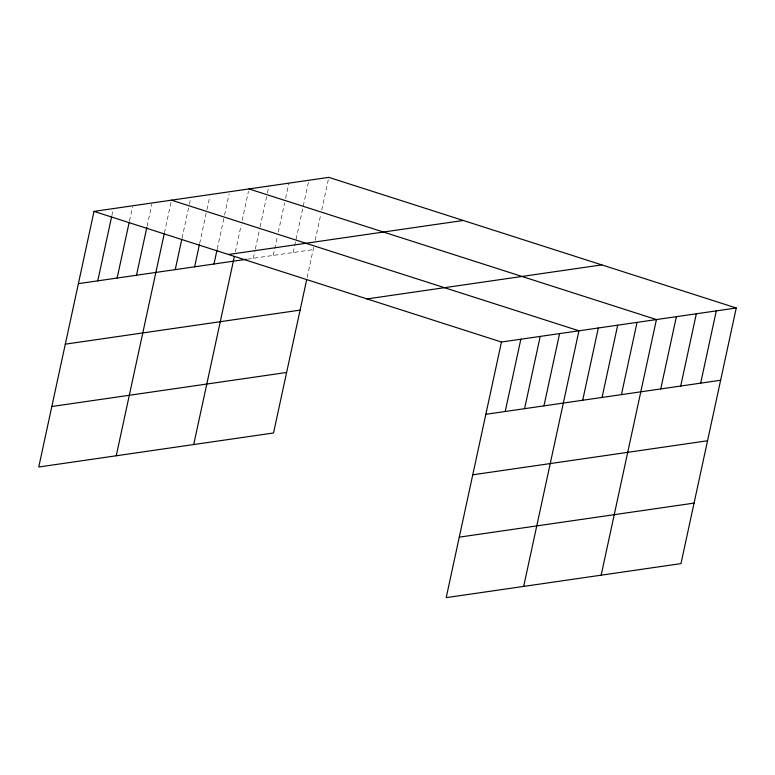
<?xml version="1.0" encoding="UTF-8"?>
<svg xmlns="http://www.w3.org/2000/svg" width="775" height="775" viewBox="0 0 775 775"><rect width="100%" height="100%" fill="white"/><g stroke="black" fill="none" stroke-linecap="round" stroke-linejoin="round"><path stroke-width="0.58" stroke-dasharray="3.88 2.91" d="M111.871 215.576L113.131 209.754M129.483 220.933L132.506 206.944M147.085 226.281L151.871 204.135M164.436 232.8L171.246 201.326M182.047 238.148L189.1 205.511M189.352 204.348L190.611 198.516M199.65 243.495L206.702 210.858M206.954 209.696L209.734 196.879M217.252 248.852L224.314 216.215M224.566 215.053L229.1 194.07M235.368 251.865L241.161 225.06M242.168 220.4L248.465 191.26M253.309 258.298L255.072 250.141M255.324 248.978L259.858 227.995M260.109 226.833L267.162 194.196M267.414 193.033L268.925 186.039M273.265 255.411L277.295 236.763M278.302 232.093L284.599 202.953M285.607 198.293L288.881 183.142M293.221 252.514L308.847 180.246M307.132 277.547L313.681 247.293M315.192 240.298L320.734 214.656M321.741 209.996L328.803 177.359M247.438 259.15L313.177 249.618"/><path stroke-width="1.16" d="M736.25 307.995L501.464 342.027L446.197 597.641L680.983 563.609L736.25 307.995L328.803 177.359L94.017 211.391L38.75 467.005L273.536 432.973L306.638 279.872M97.757 280.85L111.619 216.748M117.132 278.041L129.231 222.096M136.497 275.232L146.833 227.443M116.231 455.778L164.184 233.963M175.237 269.623L181.796 239.31M194.612 266.813L199.398 244.667M213.977 264.004L217 250.015M193.711 444.54L234.36 256.535M505.213 411.486L520.839 339.218M524.578 408.677L540.204 336.418M543.953 405.868L559.579 333.608M523.677 586.413L578.944 330.799L171.498 200.163M582.693 400.258L598.319 327.99M602.059 397.449L617.685 325.18M621.434 394.64L637.05 322.371M601.158 575.176L656.425 319.562L248.969 188.926M660.755 388.934L676.381 316.675M680.712 386.047L696.337 313.778M700.668 383.15L716.294 310.882M228.47 254.5L463.256 220.468M78.391 283.66L246.266 259.325M367.011 298.918L601.788 264.885M65.313 344.168L300.09 310.126M51.828 406.507L286.614 372.465M485.838 414.296L720.624 380.254M472.76 474.804L707.546 440.762M459.284 537.143L694.061 503.101M94.017 211.391L501.464 342.027"/></g></svg>
